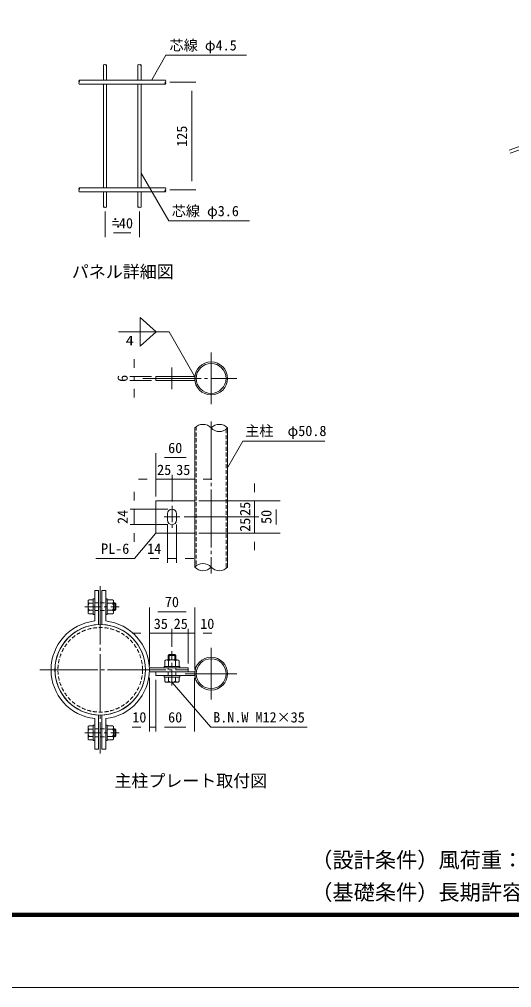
# Model space of a CAD drawing. Units: millimetres, scale not verified. Extents: x -6299 to 6301, y -4455 to 4455.
# Drawn here: x -1829 to 455, y -4455 to 36 of the extents above; entities that cross this region are included whole.
import ezdxf
from ezdxf.enums import TextEntityAlignment as Align

# ---------------------------------------------------------------- set-up
doc = ezdxf.new("R2010")
doc.units = ezdxf.units.MM
doc.header["$LTSCALE"] = 15
for name, pattern in [('CHAIN1', [8, 5, -1, 1, -1]), ('DASHED1', [1.8, 1.2, -0.6]), ('LONG_CHAIN', [21, 18, -1, 1, -1])]:
    doc.linetypes.add(name, pattern=pattern)
for name, color, linetype, lineweight in [('0-0_D-STR-TXT', 7, 'Continuous', 9), ('0-1_D-TTL', 7, 'Continuous', 9), ('0-2_D-TTL-TXT', 7, 'Continuous', 9), ('0-3_D-STR2', 7, 'Continuous', 9), ('0-4_D-STR-DIM', 7, 'Continuous', 9), ('0-5_0', 7, 'Continuous', 9), ('0-7_D-BMK', 2, 'LONG_CHAIN', 9), ('0-8_D-STR3', 3, 'Continuous', 9), ('0-9_GR', 7, 'Continuous', 9), ('0-A_2', 7, 'Continuous', 9), ('0-C_1', 7, 'Continuous', 9), ('0-D_CENTER', 2, 'CHAIN1', 9)]:
    doc.layers.add(name, color=color, linetype=linetype, lineweight=lineweight)
doc.styles.add('ＭＳ ゴシック', font='')
doc.styles.get('ＭＳ ゴシック').set_extended_font_data('MS Gothic')

msp = doc.modelspace()

# ---------------------------------------------------------------- linework, layer by layer
at = {"layer": '0-0_D-STR-TXT'}
for points in [[(-774.75, -128.94), (-1149.06, -128.94), (-1215.33, -243.73)], [(-762.05, -897.77), (-1136.36, -897.77), (-1263.77, -677.08)], [(-1369.22, -1412.84), (-1135.05, -1412.84), (-1016.45, -1618.27)], [(-411.86, -1919.44), (-792.29, -1919.44), (-862.58, -2041.19)], [(-1474.47, -2463.97), (-1295.92, -2463.97), (-1197.27, -2347.99)], [(-493.55, -3246.17), (-941.22, -3246.17), (-1119.91, -3040.14)]]:
    msp.add_lwpolyline(points, dxfattribs=at)
at = {"layer": '0-1_D-TTL', "color": 2}
msp.add_lwpolyline([(-6299.16, 4454.97), (6300.84, 4454.97), (6300.84, -4455.03), (-6299.16, -4455.03)], close=True, dxfattribs=at)
at = {"layer": '0-1_D-TTL'}
for points in [[(-5894.16, 4124.97), (5895.84, 4124.97), (5895.84, -4125.03), (-5894.16, -4125.03)], [(-5890.41, 4121.22), (5892.09, 4121.22), (5892.09, -4121.28), (-5890.41, -4121.28)], [(-5886.66, 4117.47), (5888.34, 4117.47), (5888.34, -4117.53), (-5886.66, -4117.53)], [(-5882.91, 4113.72), (5884.59, 4113.72), (5884.59, -4113.78), (-5882.91, -4113.78)], [(-5879.16, 4109.97), (5880.84, 4109.97), (5880.84, -4110.03), (-5879.16, -4110.03)]]:
    msp.add_lwpolyline(points, close=True, dxfattribs=at)
at = {"layer": '0-3_D-STR2'}
for p, q in [((-1439.17, -174.46), (-1439.17, -245.46)), ((-1424.77, -174.46), (-1424.77, -245.46)), ((-1279.17, -174.46), (-1279.17, -245.46)), ((-1264.77, -174.46), (-1264.77, -245.46)), ((-1551.97, -245.46), (-1151.97, -245.46)), ((-1551.97, -263.46), (-1151.97, -263.46)), ((-1439.17, -263.46), (-1439.17, -745.46)), ((-1424.77, -263.46), (-1424.77, -745.46)), ((-1279.17, -263.46), (-1279.17, -745.46)), ((-1264.77, -263.46), (-1264.77, -745.46)), ((-1551.97, -745.46), (-1151.97, -745.46)), ((-1551.97, -763.46), (-1151.97, -763.46)), ((-1439.17, -763.46), (-1439.17, -834.46)), ((-1424.77, -763.46), (-1424.77, -834.46)), ((-1279.17, -763.46), (-1279.17, -834.46)), ((-1264.77, -763.46), (-1264.77, -834.46))]:
    msp.add_line(p, q, dxfattribs=at)
at = {"layer": '0-4_D-STR-DIM'}
for p, q in [((-1131.97, -254.46), (-1009.92, -254.46)), ((-1029.92, -714.46), (-1029.92, -294.46)), ((-1131.97, -754.46), (-1009.92, -754.46)), ((-1431.97, -854.46), (-1431.97, -974.18)), ((-1271.97, -854.46), (-1271.97, -974.18)), ((-1391.97, -954.18), (-1311.97, -954.18)), ((-1296.38, -1580), (-1296.38, -1540)), ((-1216.38, -1620), (-1316.38, -1620)), ((-1216.38, -1638), (-1316.38, -1638)), ((-1296.38, -1620), (-1296.38, -1638)), ((-1296.38, -1678), (-1296.38, -1718)), ((-1195.98, -2176.47), (-1195.98, -1976.47)), ((-1155.98, -1996.47), (-1055.98, -1996.47)), ((-1015.98, -2176.47), (-1015.98, -1976.47)), ((-1235.98, -2096.47), (-1275.98, -2096.47)), ((-1195.98, -2176.47), (-1195.98, -2076.47)), ((-1195.98, -2096.47), (-1155.98, -2096.47)), ((-1120.98, -2096.51), (-1160.98, -2096.51)), ((-1155.98, -2096.47), (-1120.98, -2096.47)), ((-1120.98, -2200.47), (-1120.98, -2076.47)), ((-1120.98, -2200.47), (-1120.98, -2076.51)), ((-1120.98, -2096.51), (-1015.98, -2096.51)), ((-1015.98, -2176.47), (-1015.98, -2076.51)), ((-975.98, -2096.51), (-935.98, -2096.51)), ((-1295.98, -2195.47), (-1295.98, -2155.47)), ((-738.58, -2156.47), (-738.58, -2116.47)), ((-995.98, -2196.47), (-618.58, -2196.47)), ((-995.98, -2196.47), (-718.58, -2196.47)), ((-738.58, -2196.47), (-738.58, -2236.47)), ((-1140.98, -2235.47), (-1315.98, -2235.47)), ((-1295.98, -2307.47), (-1295.98, -2235.47)), ((-738.58, -2236.47), (-738.58, -2271.47)), ((-638.58, -2236.47), (-638.58, -2306.47)), ((-1064.98, -2271.47), (-718.58, -2271.47)), ((-1064.98, -2271.47), (-718.58, -2271.47)), ((-738.58, -2306.47), (-738.58, -2271.47)), ((-1140.98, -2307.47), (-1315.98, -2307.47)), ((-1141.98, -2306.47), (-1141.98, -2483.97)), ((-1099.98, -2306.47), (-1099.98, -2483.97)), ((-738.58, -2346.47), (-738.58, -2306.47)), ((-1295.98, -2347.47), (-1295.98, -2387.47)), ((-995.98, -2346.47), (-618.58, -2346.47)), ((-995.98, -2346.47), (-718.58, -2346.47)), ((-738.58, -2386.47), (-738.58, -2426.47)), ((-1181.98, -2463.97), (-1221.98, -2463.97)), ((-1141.98, -2463.97), (-1099.98, -2463.97)), ((-1059.98, -2463.97), (-1019.98, -2463.97)), ((-1226.22, -2960.73), (-1226.22, -2691.16)), ((-1015.82, -2978.73), (-1015.82, -2691.16)), ((-1186.22, -2711.16), (-1055.82, -2711.16)), ((-1266.22, -2811.16), (-1306.22, -2811.16)), ((-1226.22, -2960.73), (-1226.22, -2791.16)), ((-1226.22, -2811.16), (-1121.22, -2811.16)), ((-1121.22, -2874.63), (-1121.22, -2791.16)), ((-1121.22, -2874.63), (-1121.22, -2791.16)), ((-1121.22, -2811.16), (-1046.22, -2811.16)), ((-1121.22, -2811.16), (-1081.22, -2811.16)), ((-1046.22, -2811.16), (-1086.22, -2811.16)), ((-1046.22, -2951.73), (-1046.22, -2791.16)), ((-1046.22, -2951.73), (-1046.22, -2791.16)), ((-1046.22, -2811.16), (-1015.82, -2811.16)), ((-1015.82, -2978.73), (-1015.82, -2791.16)), ((-975.82, -2811.16), (-935.82, -2811.16)), ((-1226.22, -3018.73), (-1226.22, -3266.17)), ((-1196.22, -3027.73), (-1196.22, -3266.17)), ((-1196.22, -3027.73), (-1196.22, -3266.17)), ((-1016.22, -3018.73), (-1016.22, -3266.17)), ((-1266.22, -3246.17), (-1306.22, -3246.17)), ((-1196.22, -3246.17), (-1226.22, -3246.17)), ((-1056.22, -3246.17), (-1156.22, -3246.17)), ((-1156.22, -3246.17), (-1116.22, -3246.17))]:
    msp.add_line(p, q, dxfattribs=at)
for centre, radius, start, end in [((-1435.57, -178.08), 5.11, 45.18146, 134.81854), ((-1428.37, -178.08), 5.11, 45.18146, 134.81854), ((-1428.37, -170.84), 5.11, 225.18146, 314.81854), ((-1275.57, -178.08), 5.11, 45.18146, 134.81854), ((-1268.37, -178.08), 5.11, 45.18146, 134.81854), ((-1268.37, -170.84), 5.11, 225.18146, 314.81854), ((-1547.44, -249.96), 6.38, 135.18146, 224.81854), ((-1547.44, -258.96), 6.38, 135.18146, 224.81854), ((-1556.5, -249.96), 6.38, 315.18146, 44.81854), ((-1147.44, -258.96), 6.38, 135.18146, 224.81854), ((-1156.5, -249.96), 6.38, 315.18146, 44.81854), ((-1156.5, -258.96), 6.38, 315.18146, 44.81854), ((-1547.44, -749.96), 6.38, 135.18146, 224.81854), ((-1547.44, -758.96), 6.38, 135.18146, 224.81854), ((-1556.5, -749.96), 6.38, 315.18146, 44.81854), ((-1147.44, -758.96), 6.38, 135.18146, 224.81854), ((-1156.5, -749.96), 6.38, 315.18146, 44.81854), ((-1156.5, -758.96), 6.38, 315.18146, 44.81854), ((-1435.57, -838.08), 5.11, 45.18146, 134.81854), ((-1435.57, -830.84), 5.11, 225.18146, 314.81854), ((-1428.37, -830.84), 5.11, 225.18146, 314.81854), ((-1275.57, -838.08), 5.11, 45.18146, 134.81854), ((-1275.57, -830.84), 5.11, 225.18146, 314.81854), ((-1268.37, -830.84), 5.11, 225.18146, 314.81854)]:
    msp.add_arc(centre, radius, start, end, dxfattribs=at)
at = {"layer": '0-5_0'}
for p, q in [((-1015.45, -1620), (-1196.38, -1620)), ((-1196.38, -1620), (-1196.38, -1638)), ((-1196.38, -1638), (-1015.45, -1638)), ((-1015.98, -1859), (-1015.98, -2504.39)), ((-863.58, -1859), (-863.58, -2504.39)), ((-1195.98, -2196.47), (-1015.98, -2196.47)), ((-1141.98, -2256.47), (-1141.98, -2286.47)), ((-1099.98, -2256.47), (-1099.98, -2286.47)), ((-1461.72, -2613.23), (-1479.72, -2613.23)), ((-1479.72, -2754.16), (-1479.72, -2613.23)), ((-1461.72, -2770.86), (-1461.72, -2613.23)), ((-1446.72, -2770.86), (-1446.72, -2613.23)), ((-1446.72, -2613.23), (-1428.72, -2613.23)), ((-1428.72, -2754.16), (-1428.72, -2613.23)), ((-1510.62, -2663.54), (-1510.62, -2712.91)), ((-1505.91, -2655.38), (-1486.62, -2655.38)), ((-1505.91, -2671.71), (-1486.62, -2671.71)), ((-1486.62, -2652.23), (-1486.62, -2724.23)), ((-1486.62, -2652.23), (-1479.72, -2652.23)), ((-1428.72, -2652.23), (-1421.82, -2652.23)), ((-1421.82, -2652.23), (-1421.82, -2724.23)), ((-1396.54, -2655.38), (-1421.82, -2655.38)), ((-1396.54, -2671.71), (-1421.82, -2671.71)), ((-1391.82, -2663.54), (-1391.82, -2712.91)), ((-1391.82, -2670.23), (-1386.12, -2670.23)), ((-1391.82, -2674.73), (-1381.62, -2674.73)), ((-1386.12, -2670.23), (-1386.12, -2706.23)), ((-1386.12, -2670.23), (-1381.62, -2674.73)), ((-1381.62, -2674.73), (-1381.62, -2701.73)), ((-1505.91, -2704.74), (-1486.62, -2704.74)), ((-1505.91, -2721.08), (-1486.62, -2721.08)), ((-1486.62, -2724.23), (-1479.72, -2724.23)), ((-1428.72, -2724.23), (-1421.82, -2724.23)), ((-1396.54, -2704.74), (-1421.82, -2704.74)), ((-1396.54, -2721.08), (-1421.82, -2721.08)), ((-1391.82, -2701.73), (-1381.62, -2701.73)), ((-1391.82, -2706.23), (-1386.12, -2706.23)), ((-1386.12, -2706.23), (-1381.62, -2701.73)), ((-1139.22, -2914.13), (-1134.72, -2909.63)), ((-1139.22, -2914.13), (-1103.22, -2914.13)), ((-1139.22, -2934.83), (-1139.22, -2914.13)), ((-1134.72, -2909.63), (-1107.72, -2909.63)), ((-1134.72, -2934.83), (-1134.72, -2909.63)), ((-1107.72, -2934.83), (-1107.72, -2909.63)), ((-1103.22, -2914.13), (-1107.72, -2909.63)), ((-1103.22, -2934.83), (-1103.22, -2914.13)), ((-1154.07, -2939.54), (-1154.07, -2964.83)), ((-1145.91, -2934.83), (-1096.54, -2934.83)), ((-1137.74, -2939.54), (-1137.74, -2964.83)), ((-1104.71, -2939.54), (-1104.71, -2964.83)), ((-1088.37, -2939.54), (-1088.37, -2964.83)), ((-1226.44, -2971.73), (-1046.22, -2971.73)), ((-1226.22, -2989.73), (-1016.22, -2989.73)), ((-1196.22, -2989.73), (-1196.22, -3007.73)), ((-1196.22, -3007.73), (-1016.22, -3007.73)), ((-1157.22, -2964.83), (-1085.22, -2964.83)), ((-1157.22, -2971.73), (-1157.22, -2964.83)), ((-1157.22, -3014.63), (-1157.22, -3007.73)), ((-1085.22, -2971.73), (-1085.22, -2964.83)), ((-1085.22, -3014.63), (-1085.22, -3007.73)), ((-1046.22, -2971.73), (-1046.22, -2989.73)), ((-1157.22, -3014.63), (-1085.22, -3014.63)), ((-1154.07, -3033.91), (-1154.07, -3014.63)), ((-1145.91, -3038.63), (-1096.54, -3038.63)), ((-1137.74, -3033.91), (-1137.74, -3014.63)), ((-1104.71, -3033.91), (-1104.71, -3014.63)), ((-1088.37, -3033.91), (-1088.37, -3014.63)), ((-1479.72, -3207.3), (-1479.72, -3348.23)), ((-1461.72, -3190.59), (-1461.72, -3348.23)), ((-1446.72, -3190.59), (-1446.72, -3348.23)), ((-1428.72, -3207.3), (-1428.72, -3348.23)), ((-1510.62, -3248.54), (-1510.62, -3297.91)), ((-1505.91, -3240.38), (-1486.62, -3240.38)), ((-1505.91, -3256.71), (-1486.62, -3256.71)), ((-1486.62, -3237.23), (-1486.62, -3309.23)), ((-1486.62, -3237.23), (-1479.72, -3237.23)), ((-1428.72, -3237.23), (-1421.82, -3237.23)), ((-1421.82, -3237.23), (-1421.82, -3309.23)), ((-1396.54, -3240.38), (-1421.82, -3240.38)), ((-1396.54, -3256.71), (-1421.82, -3256.71)), ((-1391.82, -3248.54), (-1391.82, -3297.91)), ((-1391.82, -3255.23), (-1386.12, -3255.23)), ((-1391.82, -3259.73), (-1381.62, -3259.73)), ((-1386.12, -3255.23), (-1386.12, -3291.23)), ((-1386.12, -3255.23), (-1381.62, -3259.73)), ((-1381.62, -3259.73), (-1381.62, -3286.73)), ((-1505.91, -3289.74), (-1486.62, -3289.74)), ((-1505.91, -3306.08), (-1486.62, -3306.08)), ((-1486.62, -3309.23), (-1479.72, -3309.23)), ((-1428.72, -3309.23), (-1421.82, -3309.23)), ((-1396.54, -3289.74), (-1421.82, -3289.74)), ((-1396.54, -3306.08), (-1421.82, -3306.08)), ((-1391.82, -3286.73), (-1381.62, -3286.73)), ((-1391.82, -3291.23), (-1386.12, -3291.23)), ((-1386.12, -3291.23), (-1381.62, -3286.73)), ((-1461.72, -3348.23), (-1479.72, -3348.23)), ((-1446.72, -3348.23), (-1428.72, -3348.23))]:
    msp.add_line(p, q, dxfattribs=at)
msp.add_lwpolyline([(-1194.79, -1412.84), (-1268.43, -1346.52), (-1268.43, -1479.16)], close=True, dxfattribs=at)
msp.add_lwpolyline([(-1195.98, -2196.47), (-1195.98, -2346.47), (-1015.98, -2346.47)], dxfattribs=at)
for centre, radius in [((-939.78, -1629), 76.2), ((-939.78, -1629), 69.3), ((-939.62, -2998.73), 76.2), ((-939.62, -2998.73), 69.3)]:
    msp.add_circle(centre, radius, dxfattribs=at)
for centre, radius, start, end in [((-977.88, -1894.12), 51.82, 42.6676, 137.3324), ((-901.68, -1894.12), 51.82, 42.6676, 137.3324), ((-901.68, -1823.88), 51.82, 222.6676, 317.3324), ((-1120.98, -2256.47), 21, 0, 180), ((-1120.98, -2286.47), 21, 180, 0), ((-977.88, -2539.5), 51.82, 42.6676, 137.3324), ((-977.88, -2469.27), 51.82, 222.6676, 317.3324), ((-901.68, -2469.27), 51.82, 222.6676, 317.3324), ((-1501.19, -2663.54), 9.43, 120, 240), ((-1479.35, -2688.23), 31.27, 148.12432, 211.87568), ((-1401.26, -2663.54), 9.43, 300, 60), ((-1423.1, -2688.23), 31.27, 328.12432, 31.87568), ((-1501.19, -2712.91), 9.43, 120, 240), ((-1401.26, -2712.91), 9.43, 300, 60), ((-1454.22, -2980.73), 228, 96.42151, 263.57849), ((-1454.22, -2980.73), 210, 92.04671, 267.95329), ((-1454.22, -2980.73), 210, 272.04671, 87.95329), ((-1454.22, -2980.73), 228, 276.42151, 83.57849), ((-1145.91, -2944.26), 9.43, 30, 150), ((-1121.22, -2966.1), 31.27, 58.12432, 121.87568), ((-1096.54, -2944.26), 9.43, 30, 150), ((-1145.91, -3029.19), 9.43, 210, 330), ((-1121.22, -3007.36), 31.27, 238.12432, 301.87568), ((-1096.54, -3029.19), 9.43, 210, 330), ((-1501.19, -3248.54), 9.43, 120, 240), ((-1479.35, -3273.23), 31.27, 148.12432, 211.87568), ((-1401.26, -3248.54), 9.43, 300, 60), ((-1423.1, -3273.23), 31.27, 328.12432, 31.87568), ((-1501.19, -3297.91), 9.43, 120, 240), ((-1401.26, -3297.91), 9.43, 300, 60)]:
    msp.add_arc(centre, radius, start, end, dxfattribs=at)
at = {"layer": '0-7_D-BMK'}
for p, q in [((-939.78, -1509), (-939.78, -1749)), ((-1121.38, -1679), (-1121.38, -1579)), ((-1255.79, -1629), (-819.78, -1629)), ((-939.78, -1829), (-939.78, -2534.39)), ((-1454.22, -2593.23), (-1454.22, -3368.23)), ((-939.62, -2878.73), (-939.62, -3118.73)), ((-1735.03, -2980.73), (-1046.01, -2980.73)), ((-819.62, -2998.73), (-1059.62, -2998.73))]:
    msp.add_line(p, q, dxfattribs=at)
at = {"layer": '0-8_D-STR3', "color": 4, "linetype": 'DASHED1'}
for p, q in [((-1009.08, -1852.75), (-1009.08, -2498.13)), ((-870.48, -1865.25), (-870.48, -2510.64))]:
    msp.add_line(p, q, dxfattribs=at)
msp.add_circle((-1454.22, -2980.73), 196.2, dxfattribs=at)
at = {"layer": '0-9_GR', "color": 4, "linetype": 'DASHED1'}
for p, q in [((-1479.72, -2670.23), (-1428.72, -2670.23)), ((-1479.72, -2706.23), (-1428.72, -2706.23)), ((-1139.22, -3007.73), (-1139.22, -2971.73)), ((-1103.22, -3007.73), (-1103.22, -2971.73)), ((-1479.72, -3255.23), (-1428.72, -3255.23)), ((-1479.72, -3291.23), (-1428.72, -3291.23))]:
    msp.add_line(p, q, dxfattribs=at)
at = {"layer": '0-9_GR', "color": 4}
msp.add_circle((-1454.22, -2980.73), 209.7, dxfattribs=at)
at = {"layer": '0-C_1'}
for p, q in [((442.75, -569.72), (733.68, -463.83)), ((448.25, -584.83), (739.17, -478.94))]:
    msp.add_line(p, q, dxfattribs=at)
at = {"layer": '0-D_CENTER'}
for p, q in [((-1120.98, -2220.47), (-1120.98, -2322.47)), ((-1084.98, -2271.47), (-1156.98, -2271.47)), ((-1525.62, -2688.23), (-1366.62, -2688.23)), ((-1121.22, -3053.63), (-1121.22, -2894.63)), ((-1525.62, -3273.23), (-1366.62, -3273.23))]:
    msp.add_line(p, q, dxfattribs=at)

# ---------------------------------------------------------------- texts
at = {"layer": '0-0_D-STR-TXT', "style": 'ＭＳ ゴシック'}
for s, height, p in [('芯線 φ4.5', 48.06, (-1132.39, -122.19)), ('芯線 φ3.6', 48.06, (-1122.34, -891.02)), ('主柱\u3000φ50.8', 48.06, (-781.7, -1910.89)), ('PL-6', 48.06, (-1450.17, -2457.22)), ('B.N.W M12×35', 48.06, (-930.07, -3239.42)), ('（設計条件）風荷重：昭和57年改正 建築基準法・同施行令に基づく風圧力に準拠。', 72.14, (-475.34, -3920.44)), ('（基礎条件）長期許容地耐力98kN/m2の場合。', 72.14, (-475.34, -4070.44))]:
    msp.add_text(s, height=height, dxfattribs=at).set_placement(p, align=Align.BOTTOM_LEFT)
at = {"layer": '0-2_D-TTL-TXT', "style": 'ＭＳ ゴシック'}
for s, p in [('パネル詳細図', (-1585.88, -1180.16)), ('主柱プレート取付図', (-1388.32, -3541.51))]:
    msp.add_text(s, height=57.73, dxfattribs=at).set_placement(p, align=Align.BOTTOM_LEFT)
at = {"layer": '0-4_D-STR-DIM', "style": 'ＭＳ ゴシック'}
for s, p in [('125', (-1036.67, -554.46)), ('6', (-1312.13, -1645.23)), ('24', (-1311.73, -2304.34)), ('25', (-743.8, -2266.53)), ('50', (-645.33, -2304.09)), ('25', (-743.8, -2340.61))]:
    msp.add_text(s, height=48.06, rotation=90, dxfattribs=at).set_placement(p, align=Align.BOTTOM_LEFT)
for s, p in [('=40', (-1400.19, -947.43)), ('．', (-1400.02, -910.05)), ('．', (-1386.61, -944.52)), ('60', (-1138.98, -1989.72)), ('25', (-1190.12, -2091.24)), ('35', (-1101.57, -2091.61)), ('14', (-1236.5, -2457.22)), ('70', (-1154.27, -2704.41)), ('35', (-1205.7, -2805.41)), ('25', (-1113.32, -2805.41)), ('10', (-990.22, -2805.41)), ('10', (-1305.5, -3239.34)), ('60', (-1139.22, -3239.42))]:
    msp.add_text(s, height=48.06, dxfattribs=at).set_placement(p, align=Align.BOTTOM_LEFT)
at = {"layer": '0-A_2', "style": 'ＭＳ ゴシック', "width": 1.3}
msp.add_text('4', height=43.3, dxfattribs=at).set_placement((-1336.54, -1488.11), align=Align.BOTTOM_LEFT)

doc.saveas('drawing.dxf')
